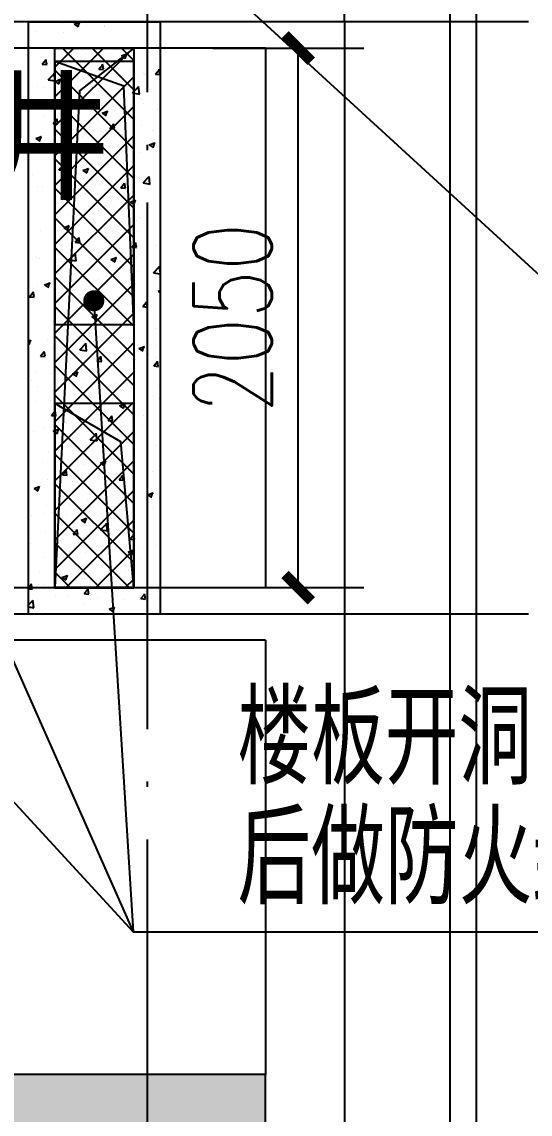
# Model space of a CAD drawing. Extents: x -18502 to 259858, y -468734 to 127958.
# Drawn here: x 76324 to 78256, y -303913 to -299763 of the extents above; entities that cross this region are included whole.
import ezdxf

# ---------------------------------------------------------------- set-up
doc = ezdxf.new("R2010")
doc.units = 0
doc.header["$LTSCALE"] = 1000
doc.linetypes.add('参照-弱电底图$0$DOTE', pattern=[2.42, 2, -0.2, 0.02, -0.2])
doc.layers.get('0').update_dxf_attribs({"linetype": 'CONTINUOUS'})
doc.layers.get('Defpoints').update_dxf_attribs({"linetype": 'CONTINUOUS'})
for name, color, linetype in [('参照-弱电底图$0$COLUMN', 2, 'CONTINUOUS'), ('参照-弱电底图$0$DIM_LEAD', 3, 'CONTINUOUS'), ('参照-弱电底图$0$DOTE', 14, '参照-弱电底图$0$DOTE'), ('参照-弱电底图$0$DQ-电气楼板开洞', 5, 'CONTINUOUS'), ('参照-弱电底图$0$PUB_DIM', 3, 'CONTINUOUS'), ('参照-弱电底图$0$PUB_HATCH', 8, 'CONTINUOUS'), ('参照-弱电底图$0$PUB_TEXT', 7, 'CONTINUOUS'), ('参照-弱电底图$0$RAIL', 163, 'CONTINUOUS'), ('参照-弱电底图$0$WALL', 2, 'CONTINUOUS'), ('参照-弱电底图$0$变配电留洞', 9, 'CONTINUOUS'), ('参照-弱电底图$0$图层1-房间名称', 4, 'CONTINUOUS')]:
    doc.layers.add(name, color=color, linetype=linetype)
doc.styles.add('参照-弱电底图$0$_TCH_DIM', font='SIMPLEX', dxfattribs={"width": 0.8, "bigfont": 'HZTXT.shx'})
doc.styles.add('参照-弱电底图$0$_TCH_DIM_T3', font='SIMPLEX', dxfattribs={"width": 0.705882, "bigfont": 'GBCBIG.shx'})
doc.styles.add('参照-弱电底图$0$AUDIT_D_250910134057-0', font='simhei.ttf', dxfattribs={"width": 0.8})
doc.dimstyles.new('参照-弱电底图$0$_TCH_ARCH&&100', dxfattribs={"dimtxt": 297.5, "dimasz": 100, "dimexe": 250, "dimexo": 300, "dimgap": 100, "dimtad": 1, "dimdec": 0, "dimzin": 0, "dimdsep": 46, "dimtxsty": '参照-弱电底图$0$_TCH_DIM_T3', "dimblk": '参照-弱电底图$0$_ArchTick', "dimcen": 0.09, "dimclrt": 7, "dimazin": 2, "dimtfac": 1, "dimtdec": 0, "dimtix": 1, "dimtmove": 2, "dimatfit": 3, "dimfxl": 1, "dimtolj": 1, "dimtzin": 0, "dimarcsym": 0})

# ---------------------------------------------------------------- blocks, each defined once
blk = doc.blocks.new('参照-弱电底图$0$_ArchTick')
at = {"color": 0, "linetype": 'ByBlock', "const_width": 0.4}
blk.add_lwpolyline([(-0.5, -0.5), (0.5, 0.5)], dxfattribs=at)
blk = doc.blocks.new('*D81')
at = {"layer": 'Defpoints', "color": 0, "transparency": 16777216}
for p in [(-1018258.5, -702470.4), (-1018558.5, -702975.6), (-1018258.5, -702975.6)]:
    blk.add_point(p, dxfattribs=at)
at = {"layer": '参照-弱电底图$0$PUB_DIM', "color": 0, "lineweight": -2, "transparency": 16777216}
for p, q in [((-1018558.5, -702675.6), (-1018558.5, -702220.4)), ((-1018258.5, -702675.6), (-1018258.5, -702220.4)), ((-1018558.5, -702470.4), (-1018658.5, -702470.4)), ((-1018558.5, -702470.4), (-1018258.5, -702470.4)), ((-1018258.5, -702470.4), (-1018158.5, -702470.4))]:
    blk.add_line(p, q, dxfattribs=at)
at = {"layer": '参照-弱电底图$0$PUB_DIM', "color": 0, "lineweight": -2, "transparency": 16777216, "xscale": 100, "yscale": 100, "zscale": 100}
blk.add_blockref('参照-弱电底图$0$_ArchTick', (-1018558.5, -702470.4), dxfattribs=at)
at = {"layer": '参照-弱电底图$0$PUB_DIM', "color": 0, "lineweight": -2, "transparency": 16777216, "xscale": 100, "yscale": 100, "zscale": 100, "rotation": 180}
blk.add_blockref('参照-弱电底图$0$_ArchTick', (-1018258.5, -702470.4), dxfattribs=at)
at = {"layer": '参照-弱电底图$0$PUB_DIM', "color": 7, "transparency": 16777216, "insert": (-1018408.5, -702221.6), "char_height": 297.5, "attachment_point": 5, "style": '参照-弱电底图$0$_TCH_DIM_T3'}
blk.add_mtext('\\A1;300', dxfattribs=at)
blk = doc.blocks.new('*D82')
at = {"layer": 'Defpoints', "color": 0, "transparency": 16777216}
for p in [(-1018258.5, -702975.6), (-1017634.2, -702975.6), (-1018258.5, -705025.6)]:
    blk.add_point(p, dxfattribs=at)
at = {"layer": '参照-弱电底图$0$PUB_DIM', "color": 0, "lineweight": -2, "transparency": 16777216}
for p, q in [((-1017958.5, -702975.6), (-1017384.2, -702975.6)), ((-1017634.2, -705025.6), (-1017634.2, -702975.6)), ((-1017958.5, -705025.6), (-1017384.2, -705025.6))]:
    blk.add_line(p, q, dxfattribs=at)
at = {"layer": '参照-弱电底图$0$PUB_DIM', "color": 0, "lineweight": -2, "transparency": 16777216, "xscale": 100, "yscale": 100, "zscale": 100}
for p, rotation in [((-1017634.2, -702975.6), 90), ((-1017634.2, -705025.6), 270)]:
    blk.add_blockref('参照-弱电底图$0$_ArchTick', p, dxfattribs=dict(at, rotation=rotation))
at = {"layer": '参照-弱电底图$0$PUB_DIM', "color": 7, "transparency": 16777216, "insert": (-1017883, -704000.6), "char_height": 297.5, "attachment_point": 5, "rotation": 90, "style": '参照-弱电底图$0$_TCH_DIM_T3'}
blk.add_mtext('\\A1;2050', dxfattribs=at)
blk = doc.blocks.new('参照-弱电底图$0$_FZH')
at = {"color": 0}
blk.add_lwpolyline([(-0.5, -0.5), (0.5, -0.5), (0.5, 0.5), (-0.5, 0.5)], close=True, dxfattribs=at)
at = {"layer": '参照-弱电底图$0$PUB_HATCH', "color": 0}
blk.add_solid([(-0.5, -0.5), (0.5, -0.5), (-0.5, 0.5), (0.5, 0.5)], dxfattribs=at)
blk = doc.blocks.new('参照-弱电底图$0$柴发洞口916')
at = {"layer": '参照-弱电底图$0$DQ-电气楼板开洞'}
h = blk.add_hatch(dxfattribs=at)
h.set_pattern_fill('ANSI37', color=0, scale=50)
h.set_pattern_definition([(45, (0, 0), (-56.126601, 56.126601), []), (135, (0, 0), (-56.126601, -56.126601), [])])
h.paths.add_polyline_path([(-1020483.5, -702975.6), (-1019683.5, -702975.6), (-1019683.5, -703275.6), (-1020483.5, -703275.6)])
h.paths.add_polyline_path([(-1020483.5, -704725.6), (-1019683.5, -704725.6), (-1019683.5, -705025.6), (-1020483.5, -705025.6)])
h.paths.add_polyline_path([(-1018558.5, -702975.6), (-1018258.5, -702975.6), (-1018258.5, -705025.6), (-1018558.5, -705025.6)])
at = {"layer": '参照-弱电底图$0$DQ-电气楼板开洞', "color": 0}
for p, q in [((-1019683.5, -703125.6), (-1018260.7, -706333.3)), ((-1018410.7, -703935.6), (-1018260.7, -706333.3)), ((-1019683.5, -704787.3), (-1018260.7, -706333.3)), ((-1018260.7, -706333.3), (-1015228.4, -706333.3))]:
    blk.add_line(p, q, dxfattribs=at)
blk.add_lwpolyline([(-1018558.5, -702975.6), (-1018258.5, -702975.6), (-1018258.5, -705025.6), (-1018558.5, -705025.6)], close=True, dxfattribs=at)
blk.add_lwpolyline([(-1018258.5, -702975.6), (-1018465.6, -703138.4), (-1018558.5, -705025.6)], dxfattribs=at)
at = {"layer": '参照-弱电底图$0$DQ-电气楼板开洞', "color": 0, "const_width": 40}
blk.add_lwpolyline([(-1018411.9, -703915.6, 1), (-1018409.4, -703955.6, 1)], format="xyb", close=True, dxfattribs=at)
at = {"layer": '参照-弱电底图$0$PUB_TEXT', "color": 0, "style": '参照-弱电底图$0$_TCH_DIM', "width": 0.8}
for s, p in [('楼板开洞，桥架安装', (-1017864.7, -705773.3)), ('后做防火封堵', (-1017864.7, -706228.3))]:
    blk.add_text(s, height=350, dxfattribs=at).set_placement(p)
at = {"layer": '参照-弱电底图$0$PUB_DIM', "color": 0}
for p1, distance, picture, middle in [((-1018558.5, -702975.6), 505.3, '*D81', (-1018408.5, -702221.6)), ((-1018258.5, -705025.6), -624.3, '*D82', (-1017883, -704000.6))]:
    dim = blk.add_aligned_dim(p1=p1, p2=(-1018258.5, -702975.6), distance=distance, dimstyle='参照-弱电底图$0$_TCH_ARCH&&100', dxfattribs=at)
    dim.commit()
    dim.dimension.update_dxf_attribs({"geometry": picture, "text_midpoint": middle})

msp = doc.modelspace()

# ---------------------------------------------------------------- linework, layer by layer
at = {"layer": '参照-弱电底图$0$DIM_LEAD', "color": 8}
msp.add_line((76698, -299264.2), (78681.8, -301084.3), dxfattribs=at)
at = {"layer": '参照-弱电底图$0$DOTE', "color": 8}
for p, q in [((76800, -247209.7), (76800, -308731.8)), ((78250, -299762.7), (72000, -299762.7)), ((78250, -302012.7), (72000, -302012.7))]:
    msp.add_line(p, q, dxfattribs=at)
at = {"layer": '参照-弱电底图$0$DQ-电气楼板开洞', "color": 0, "linetype": 'Continuous'}
for p, q in [((76477.2, -299768.3), (76477.2, -299768.3)), ((76523.6, -299771.4), (76544.7, -299763.4)), ((76523.6, -299771.4), (76538.6, -299781.5)), ((76538, -299780.7), (76544.1, -299762.7)), ((76569.2, -299776.1), (76569.2, -299776.1)), ((76637.3, -299775.1), (76637.3, -299775.1)), ((76639.9, -299780), (76639.9, -299780)), ((76644.3, -299766.2), (76644.3, -299766.2)), ((76797.5, -299781.8), (76797.5, -299781.8)), ((76379.7, -299801), (76379.7, -299801)), ((76484.1, -299802.5), (76484.1, -299802.5)), ((76790.3, -299858.7), (76790.3, -299858.7)), ((76837.7, -299853.5), (76837.7, -299853.5)), ((76354.2, -299880.5), (76354.2, -299880.5)), ((76402.2, -299923.2), (76416.6, -299906)), ((76419.6, -299924), (76416.1, -299905.2)), ((76480.4, -299902.3), (76480.4, -299902.3)), ((76490.2, -299894.4), (76490.2, -299894.4)), ((76514.4, -299887.3), (76514.4, -299887.3)), ((76565.3, -299884.5), (76565.3, -299884.5)), ((76636.3, -299879.8), (76636.3, -299879.8)), ((76662.8, -299883.5), (76662.8, -299883.5)), ((76674.5, -299894), (76674.5, -299894)), ((76679, -299869.5), (76679, -299869.5)), ((76702.7, -299892.2), (76723.7, -299884.2)), ((76702.7, -299892.2), (76717.6, -299902.3)), ((76717.1, -299901.5), (76723.2, -299883.4)), ((76834.7, -299900.8), (76834.7, -299900.8)), ((76402.2, -299923.2), (76420.1, -299924.8)), ((76487.8, -299913.5), (76487.8, -299913.5)), ((76617.4, -299942.1), (76631.8, -299924.8)), ((76617.4, -299942.1), (76635.3, -299943.6)), ((76634.8, -299942.8), (76631.3, -299924)), ((76734.7, -299949.4), (76734.7, -299949.4)), ((76832.5, -299960.9), (76847, -299943.6)), ((76849.9, -299961.6), (76846.5, -299942.8)), ((76425, -299983.2), (76448.4, -299958.9)), ((76425, -299983.2), (76451.7, -299987.4)), ((76451.2, -299986.6), (76447.9, -299958.1)), ((76450.6, -299989), (76465.6, -299999.1)), ((76450.6, -299989), (76471.7, -299980.9)), ((76465, -299998.3), (76471.1, -299980.1)), ((76559.7, -299979.4), (76559.7, -299979.4)), ((76600, -299987.9), (76600, -299987.9)), ((76632.6, -299979.7), (76632.6, -299979.7)), ((76786.6, -299958.6), (76786.6, -299958.6)), ((76789.5, -299962.9), (76789.5, -299962.9)), ((76832.5, -299960.9), (76850, -299962.4)), ((76384.7, -300009.4), (76384.7, -300009.4)), ((76411.3, -300012.7), (76411.3, -300012.7)), ((76476.8, -300002.2), (76476.8, -300002.2)), ((76486.4, -300002.8), (76486.4, -300002.8)), ((76745.2, -300032.9), (76768.6, -300008.5)), ((76745.2, -300032.9), (76771.9, -300037)), ((76771.4, -300036.3), (76768, -300007.8)), ((76359.1, -300074.1), (76359.1, -300074.1)), ((76456, -300040.6), (76456, -300040.6)), ((76616.1, -300047.3), (76616.1, -300047.3)), ((76776.3, -300054.1), (76776.3, -300054.1)), ((76783, -300058.4), (76783, -300058.4)), ((76785.7, -300071.4), (76785.7, -300071.4)), ((76849.2, -300054.3), (76849.2, -300054.3)), ((76473.2, -300102.1), (76473.2, -300102.1)), ((76499.3, -300114.4), (76499.3, -300114.4)), ((76519.2, -300080.9), (76519.2, -300080.9)), ((76521.1, -300106.2), (76521.1, -300106.2)), ((76629, -300079.6), (76629, -300079.6)), ((76629.7, -300109.8), (76650.7, -300101.7)), ((76629.7, -300109.8), (76644.6, -300119.8)), ((76644.1, -300119), (76650.2, -300100.9)), ((76674.3, -300084.4), (76674.3, -300084.4)), ((76679.4, -300087.6), (76679.4, -300087.6)), ((76710.6, -300081.3), (76710.6, -300081.3)), ((76839.5, -300094.4), (76839.5, -300094.4)), ((76407.5, -300121.2), (76407.5, -300121.2)), ((76443.8, -300148.9), (76458.3, -300131.7)), ((76443.8, -300148.9), (76461.7, -300150.5)), ((76461.2, -300149.7), (76457.7, -300130.8)), ((76659, -300167.7), (76673.5, -300150.5)), ((76676.4, -300168.5), (76672.9, -300149.7)), ((76779.4, -300158.3), (76779.4, -300158.3)), ((76377.7, -300206.5), (76398.7, -300198.5)), ((76392, -300215.8), (76398.1, -300197.7)), ((76396.3, -300193.1), (76396.3, -300193.1)), ((76556.4, -300199.8), (76556.4, -300199.8)), ((76625.3, -300179.4), (76625.3, -300179.4)), ((76631.7, -300199.6), (76631.7, -300199.6)), ((76659, -300167.7), (76676.9, -300169.3)), ((76706.8, -300189.7), (76706.8, -300189.7)), ((76820.4, -300174.7), (76820.4, -300174.7)), ((76377.7, -300206.5), (76392.6, -300216.6)), ((76442.2, -300224.5), (76442.2, -300224.5)), ((76469.5, -300201.9), (76469.5, -300201.9)), ((76716.6, -300206.6), (76716.6, -300206.6)), ((76808.8, -300230.6), (76829.8, -300222.5)), ((76808.8, -300230.6), (76823.7, -300240.6)), ((76823.2, -300239.8), (76829.3, -300221.7)), ((76836.8, -300233.3), (76836.8, -300233.3)), ((76621.7, -300279.3), (76621.7, -300279.3)), ((76661.9, -300263.4), (76661.9, -300263.4)), ((76775.7, -300258.2), (76775.7, -300258.2)), ((76464.8, -300325.1), (76488.2, -300300.8)), ((76464.8, -300325.1), (76491.5, -300329.3)), ((76465.9, -300301.8), (76465.9, -300301.8)), ((76486.9, -300293.4), (76486.9, -300293.4)), ((76491, -300328.5), (76487.6, -300300)), ((76552.7, -300317.9), (76552.7, -300317.9)), ((76556.7, -300327.3), (76577.7, -300319.3)), ((76571.1, -300336.6), (76577.2, -300318.5)), ((76627.9, -300308), (76627.9, -300308)), ((76741.5, -300293.1), (76741.5, -300293.1)), ((76363.3, -300342.8), (76363.3, -300342.8)), ((76485.4, -300374.5), (76499.9, -300357.3)), ((76498, -300353.1), (76498, -300353.1)), ((76502.8, -300375.3), (76499.4, -300356.5)), ((76556.7, -300327.3), (76571.6, -300337.4)), ((76558.8, -300359.3), (76558.8, -300359.3)), ((76658.1, -300359.9), (76658.1, -300359.9)), ((76733.8, -300329.2), (76733.8, -300329.2)), ((76772.1, -300358), (76772.1, -300358)), ((76785, -300374.8), (76808.4, -300350.4)), ((76811.1, -300378.2), (76807.8, -300349.7)), ((76818.3, -300366.7), (76818.3, -300366.7)), ((76383.9, -300389.3), (76383.9, -300389.3)), ((76401.1, -300386.7), (76401.1, -300386.7)), ((76462.2, -300401.7), (76462.2, -300401.7)), ((76485.4, -300374.5), (76503.4, -300376.1)), ((76561.3, -300393.4), (76561.3, -300393.4)), ((76618, -300379.2), (76618, -300379.2)), ((76700.6, -300393.4), (76715.1, -300376.1)), ((76700.6, -300393.4), (76718.5, -300394.9)), ((76718, -300394.1), (76714.5, -300375.3)), ((76721.4, -300400.2), (76721.4, -300400.2)), ((76785, -300374.8), (76811.7, -300378.9)), ((76473.8, -300436.2), (76473.8, -300436.2)), ((76548.9, -300426.3), (76548.9, -300426.3)), ((76662.5, -300411.4), (76662.5, -300411.4)), ((76735.8, -300448.1), (76756.8, -300440)), ((76735.8, -300448.1), (76750.7, -300458.2)), ((76750.2, -300457.4), (76756.3, -300439.2)), ((76848.3, -300434.2), (76848.3, -300434.2)), ((76614.4, -300479), (76614.4, -300479)), ((76673.4, -300464.3), (76673.4, -300464.3)), ((76768.4, -300457.9), (76768.4, -300457.9)), ((76438.3, -300505.6), (76438.3, -300505.6)), ((76458.6, -300501.5), (76458.6, -300501.5)), ((76498.4, -300494.3), (76498.4, -300494.3)), ((76583.6, -300529.7), (76583.6, -300529.7)), ((76598.5, -300512.4), (76598.5, -300512.4)), ((76758.6, -300519.2), (76758.6, -300519.2)), ((76773.1, -300504.8), (76773.1, -300504.8)), ((76848.2, -300494.9), (76848.2, -300494.9)), ((76394.9, -300554.5), (76394.9, -300554.5)), ((76470, -300544.7), (76470, -300544.7)), ((76483.7, -300544.9), (76504.7, -300536.8)), ((76483.7, -300544.9), (76498.7, -300554.9)), ((76498.1, -300554.1), (76504.2, -300536)), ((76764.8, -300557.8), (76764.8, -300557.8)), ((76454.9, -300601.4), (76454.9, -300601.4)), ((76527.1, -300600.2), (76541.5, -300583)), ((76527.1, -300600.2), (76545, -300601.8)), ((76544.5, -300601), (76541, -300582.2)), ((76610.7, -300578.9), (76610.7, -300578.9)), ((76742.2, -300619), (76756.7, -300601.8)), ((76759.6, -300619.8), (76756.2, -300601)), ((76769.3, -300613.2), (76769.3, -300613.2)), ((76836, -300613.2), (76836, -300613.2)), ((76504.6, -300667), (76528, -300642.7)), ((76504.7, -300648), (76504.7, -300648)), ((76530.7, -300670.4), (76527.4, -300641.9)), ((76661, -300643.3), (76661, -300643.3)), ((76677.2, -300674.9), (76683.3, -300656.8)), ((76694.2, -300623.1), (76694.2, -300623.1)), ((76742.2, -300619), (76760.2, -300620.6)), ((76379.9, -300658.9), (76379.9, -300658.9)), ((76391.1, -300663), (76391.1, -300663)), ((76486, -300673.3), (76486, -300673.3)), ((76504.6, -300667), (76531.3, -300671.1)), ((76540, -300665.7), (76540, -300665.7)), ((76607.1, -300678.8), (76607.1, -300678.8)), ((76662.8, -300665.7), (76683.8, -300657.6)), ((76662.8, -300665.7), (76677.7, -300675.7)), ((76700.2, -300672.5), (76700.2, -300672.5)), ((76761.1, -300657.7), (76761.1, -300657.7)), ((76824.8, -300716.7), (76848.1, -300692.3)), ((76850, -300712.3), (76847.6, -300691.6)), ((76443.1, -300699.2), (76443.1, -300699.2)), ((76451.3, -300701.3), (76451.3, -300701.3)), ((76557.9, -300739.2), (76557.9, -300739.2)), ((76603.3, -300706), (76603.3, -300706)), ((76690.4, -300731.5), (76690.4, -300731.5)), ((76732.9, -300709.1), (76732.9, -300709.1)), ((76763.4, -300712.7), (76763.4, -300712.7)), ((76804, -300716.6), (76804, -300716.6)), ((76824.8, -300716.7), (76850, -300720.6)), ((76383, -300769.2), (76383, -300769.2)), ((76410.7, -300762.4), (76431.7, -300754.3)), ((76410.7, -300762.4), (76425.7, -300772.5)), ((76425.1, -300771.7), (76431.2, -300753.6)), ((76425.8, -300766.3), (76425.8, -300766.3)), ((76603.4, -300778.6), (76603.4, -300778.6)), ((76615.3, -300741.4), (76615.3, -300741.4)), ((76757.5, -300757.5), (76757.5, -300757.5)), ((76353.5, -300807), (76368, -300789.8)), ((76353.5, -300807), (76371.4, -300808.6)), ((76370.9, -300807.8), (76367.4, -300789)), ((76447.6, -300801.1), (76447.6, -300801.1)), ((76480.4, -300818.2), (76480.4, -300818.2)), ((76568.7, -300825.9), (76583.2, -300808.6)), ((76586.1, -300826.6), (76582.6, -300807.8)), ((76841.9, -300786.4), (76850, -300783.3)), ((76841.9, -300786.4), (76850, -300791.9)), ((76847.5, -300814.1), (76847.5, -300814.1)), ((76536.3, -300859.7), (76536.3, -300859.7)), ((76568.7, -300825.9), (76586.6, -300827.4)), ((76611.4, -300849.8), (76611.4, -300849.8)), ((76640.5, -300824.9), (76640.5, -300824.9)), ((76672.5, -300844.2), (76672.5, -300844.2)), ((76725.1, -300834.9), (76725.1, -300834.9)), ((76753.8, -300857.4), (76753.8, -300857.4)), ((76783.9, -300844.7), (76798.3, -300827.5)), ((76783.9, -300844.7), (76801.8, -300846.3)), ((76801.3, -300845.5), (76797.8, -300826.6)), ((76800.6, -300831.7), (76800.6, -300831.7)), ((76444, -300901), (76444, -300901)), ((76497.6, -300874.2), (76497.6, -300874.2)), ((76589.8, -300883.2), (76610.8, -300875.1)), ((76589.8, -300883.2), (76604.7, -300893.3)), ((76599.8, -300878.5), (76599.8, -300878.5)), ((76604.2, -300892.5), (76610.3, -300874.3)), ((76835.6, -300928.3), (76835.6, -300928.3)), ((76350, -300975.3), (76358.7, -300971.9)), ((76350, -300988.2), (76352.7, -300990)), ((76352.1, -300989.2), (76358.2, -300971.1)), ((76421.9, -300971.5), (76421.9, -300971.5)), ((76457.4, -300978), (76457.4, -300978)), ((76532.5, -300968.2), (76532.5, -300968.2)), ((76544.4, -301008.9), (76567.7, -300984.5)), ((76570.5, -301012.3), (76567.2, -300983.8)), ((76582.1, -300978.2), (76582.1, -300978.2)), ((76596.1, -300978.4), (76596.1, -300978.4)), ((76646.1, -300953.2), (76646.1, -300953.2)), ((76742.2, -300985), (76742.2, -300985)), ((76750.2, -300957.3), (76750.2, -300957.3)), ((76395.1, -301032.7), (76409.6, -301015.5)), ((76412.5, -301033.5), (76409.1, -301014.7)), ((76440.3, -301000.9), (76440.3, -301000.9)), ((76485.2, -301011.8), (76485.2, -301011.8)), ((76544.4, -301008.9), (76571, -301013)), ((76645.3, -301018.5), (76645.3, -301018.5)), ((76660.1, -301023.1), (76660.1, -301023.1)), ((76768.9, -301004), (76789.9, -300995.9)), ((76768.9, -301004), (76783.8, -301014)), ((76783.3, -301013.3), (76789.3, -300995.1)), ((76805.5, -301025.3), (76805.5, -301025.3)), ((76835.1, -300993.1), (76835.1, -300993.1)), ((76395.1, -301032.7), (76413.1, -301034.3)), ((76485.2, -301053.2), (76485.2, -301053.2)), ((76567.2, -301071.5), (76567.2, -301071.5)), ((76610.3, -301051.5), (76624.8, -301034.3)), ((76610.3, -301051.5), (76628.2, -301053.1)), ((76627.7, -301052.3), (76624.2, -301033.5)), ((76746.5, -301057.1), (76746.5, -301057.1)), ((76756.7, -301046.6), (76756.7, -301046.6)), ((76825.5, -301070.3), (76840, -301053.1)), ((76825.5, -301070.3), (76843.4, -301071.9)), ((76831.8, -301036.7), (76831.8, -301036.7)), ((76842.9, -301071.1), (76839.4, -301052.3)), ((76378.5, -301096.4), (76378.5, -301096.4)), ((76436.7, -301100.7), (76436.7, -301100.7)), ((76453.6, -301086.5), (76453.6, -301086.5)), ((76516.8, -301100.7), (76537.8, -301092.7)), ((76516.8, -301100.7), (76531.7, -301110.8)), ((76531.2, -301110), (76537.3, -301091.9)), ((76592.5, -301078.2), (76592.5, -301078.2)), ((76732, -301089), (76732, -301089)), ((76362.3, -301124), (76362.3, -301124)), ((76382.1, -301149.1), (76382.1, -301149.1)), ((76522.4, -301130.7), (76522.4, -301130.7)), ((76557, -301119.1), (76557, -301119.1)), ((76682.5, -301137.5), (76682.5, -301137.5)), ((76752.9, -301155), (76752.9, -301155)), ((76842.7, -301144.3), (76842.7, -301144.3)), ((76488.3, -301189.9), (76488.3, -301189.9)), ((76588.8, -301178.1), (76588.8, -301178.1)), ((76677.8, -301164.9), (76677.8, -301164.9)), ((76742.9, -301157), (76742.9, -301157)), ((76846.6, -301194), (76846.6, -301194)), ((76374.7, -301204.8), (76374.7, -301204.8)), ((76433, -301200.6), (76433, -301200.6)), ((76671.6, -301224), (76671.6, -301224)), ((76695.9, -301221.5), (76716.9, -301213.5)), ((76695.9, -301221.5), (76710.8, -301231.6)), ((76710.3, -301230.8), (76716.4, -301212.7)), ((76436.8, -301258.4), (76451.2, -301241.1)), ((76436.8, -301258.4), (76454.7, -301259.9)), ((76454.2, -301259.1), (76450.7, -301240.3)), ((76496.7, -301254.1), (76496.7, -301254.1)), ((76585.2, -301278), (76585.2, -301278)), ((76651.9, -301277.2), (76666.4, -301259.9)), ((76651.9, -301277.2), (76669.9, -301278.7)), ((76669.3, -301277.9), (76665.9, -301259.1)), ((76673.9, -301273.3), (76673.9, -301273.3)), ((76739.2, -301256.9), (76739.2, -301256.9)), ((76787.6, -301258.4), (76787.6, -301258.4)), ((76367.1, -301317.6), (76367.1, -301317.6)), ((76409.4, -301308.2), (76409.4, -301308.2)), ((76429.4, -301300.5), (76429.4, -301300.5)), ((76443.8, -301318.3), (76464.8, -301310.2)), ((76443.8, -301318.3), (76458.7, -301328.4)), ((76458.2, -301327.6), (76464.3, -301309.4)), ((76464, -301284), (76464, -301284)), ((76598.8, -301283.2), (76598.8, -301283.2)), ((76624.1, -301290.8), (76624.1, -301290.8)), ((76784.3, -301297.6), (76784.3, -301297.6)), ((76527.2, -301324.3), (76527.2, -301324.3)), ((76584.1, -301350.8), (76607.5, -301326.4)), ((76584.1, -301350.8), (76610.8, -301354.9)), ((76610.3, -301354.2), (76607, -301325.7)), ((76687.4, -301331.1), (76687.4, -301331.1)), ((76735.6, -301356.7), (76735.6, -301356.7)), ((76847.5, -301337.9), (76847.5, -301337.9)), ((76425.7, -301400.3), (76425.7, -301400.3)), ((76519.9, -301401.6), (76519.9, -301401.6)), ((76581.5, -301377.9), (76581.5, -301377.9)), ((76595, -301391.7), (76595, -301391.7)), ((76659.2, -301403), (76659.2, -301403)), ((76708.6, -301376.7), (76708.6, -301376.7)), ((76834.2, -301373), (76834.2, -301373)), ((76404.3, -301436.5), (76404.3, -301436.5)), ((76484.3, -301433.1), (76484.3, -301433.1)), ((76564.4, -301443.3), (76564.4, -301443.3)), ((76622.9, -301439.1), (76643.9, -301431)), ((76622.9, -301439.1), (76637.8, -301449.1)), ((76637.3, -301448.3), (76643.4, -301430.2)), ((76478.4, -301484), (76492.8, -301466.8)), ((76478.4, -301484), (76496.3, -301485.6)), ((76495.8, -301484.8), (76492.3, -301466)), ((76577.9, -301477.7), (76577.9, -301477.7)), ((76693.6, -301502.8), (76708, -301485.6)), ((76711, -301503.6), (76707.5, -301484.8)), ((76724.6, -301450.1), (76724.6, -301450.1)), ((76731.1, -301468.9), (76731.1, -301468.9)), ((76731.9, -301456.6), (76731.9, -301456.6)), ((76819.2, -301470.1), (76819.2, -301470.1)), ((76370.8, -301535.8), (76391.8, -301527.8)), ((76385.2, -301545.1), (76391.3, -301527)), ((76422.1, -301500.2), (76422.1, -301500.2)), ((76441, -301519.9), (76441, -301519.9)), ((76516.1, -301510), (76516.1, -301510)), ((76556.2, -301498.9), (76556.2, -301498.9)), ((76629.7, -301495), (76629.7, -301495)), ((76693.6, -301502.8), (76711.5, -301504.4)), ((76370.8, -301535.8), (76385.7, -301545.9)), ((76381.2, -301529), (76381.2, -301529)), ((76728.3, -301556.5), (76728.3, -301556.5)), ((76802, -301559.9), (76823, -301551.8)), ((76802, -301559.9), (76816.9, -301569.9)), ((76816.3, -301569.1), (76822.4, -301551)), ((76418.4, -301600.1), (76418.4, -301600.1)), ((76506, -301596.6), (76506, -301596.6)), ((76574.2, -301577.6), (76574.2, -301577.6)), ((76666.2, -301603.4), (76666.2, -301603.4)), ((76670.7, -301603.9), (76670.7, -301603.9)), ((76740.3, -301588.4), (76740.3, -301588.4)), ((76815.4, -301578.5), (76815.4, -301578.5)), ((76826.3, -301610.1), (76826.3, -301610.1)), ((76845.7, -301573.9), (76845.7, -301573.9)), ((76362.1, -301638.2), (76362.1, -301638.2)), ((76409.1, -301630.1), (76409.1, -301630.1)), ((76437.2, -301628.3), (76437.2, -301628.3)), ((76495.8, -301634), (76495.8, -301634)), ((76549.9, -301656.6), (76570.9, -301648.6)), ((76550.8, -301613.4), (76550.8, -301613.4)), ((76564.3, -301665.9), (76570.4, -301647.8)), ((76569.3, -301636.9), (76569.3, -301636.9)), ((76729.4, -301643.7), (76729.4, -301643.7)), ((76520, -301709.7), (76534.5, -301692.4)), ((76537.4, -301710.4), (76533.9, -301691.6)), ((76549.9, -301656.6), (76564.8, -301666.7)), ((76570.6, -301677.5), (76570.6, -301677.5)), ((76623.9, -301692.7), (76647.3, -301668.3)), ((76623.9, -301692.7), (76650.6, -301696.8)), ((76650.1, -301696.1), (76646.7, -301667.6)), ((76724.6, -301656.3), (76724.6, -301656.3)), ((76414.8, -301699.9), (76414.8, -301699.9)), ((76471.9, -301731.7), (76471.9, -301731.7)), ((76520, -301709.7), (76537.9, -301711.2)), ((76661.3, -301706.7), (76661.3, -301706.7)), ((76735.2, -301728.5), (76749.7, -301711.3)), ((76735.2, -301728.5), (76753.1, -301730.1)), ((76736.4, -301696.8), (76736.4, -301696.8)), ((76752.6, -301729.3), (76749.1, -301710.5)), ((76358.3, -301746.6), (76358.3, -301746.6)), ((76446.3, -301749.1), (76446.3, -301749.1)), ((76567, -301777.3), (76567, -301777.3)), ((76606.5, -301755.9), (76606.5, -301755.9)), ((76721, -301756.2), (76721, -301756.2)), ((76729, -301777.4), (76750, -301769.3)), ((76729, -301777.4), (76743.9, -301787.5)), ((76743.4, -301786.7), (76749.4, -301768.5)), ((76766.6, -301762.6), (76766.6, -301762.6)), ((76833.3, -301752.9), (76833.3, -301752.9)), ((76411.1, -301799.8), (76411.1, -301799.8)), ((76483.4, -301813), (76483.4, -301813)), ((76657.5, -301815.2), (76657.5, -301815.2)), ((76658.4, -301782.9), (76658.4, -301782.9)), ((76771.1, -301800.2), (76771.1, -301800.2)), ((76393, -301850), (76393, -301850)), ((76582.4, -301825.1), (76582.4, -301825.1)), ((76717.3, -301856.1), (76717.3, -301856.1)), ((76730.2, -301848.8), (76730.2, -301848.8)), ((76350, -301912.3), (76360.9, -301899.3)), ((76363.8, -301917.3), (76360.4, -301898.5)), ((76407.5, -301899.7), (76407.5, -301899.7)), ((76476.9, -301874.2), (76497.9, -301866.1)), ((76476.9, -301874.2), (76491.8, -301884.2)), ((76491.3, -301883.4), (76497.4, -301865.3)), ((76555.3, -301878.8), (76555.3, -301878.8)), ((76563.3, -301877.2), (76563.3, -301877.2)), ((76350, -301916.8), (76364.4, -301918.1)), ((76380.3, -301908.9), (76380.3, -301908.9)), ((76387.9, -301902.4), (76387.9, -301902.4)), ((76451.2, -301942.7), (76451.2, -301942.7)), ((76503.5, -301943.4), (76503.5, -301943.4)), ((76548.1, -301909.2), (76548.1, -301909.2)), ((76561.6, -301935.3), (76576.1, -301918.1)), ((76561.6, -301935.3), (76579.6, -301936.9)), ((76579, -301936.1), (76575.6, -301917.3)), ((76578.6, -301933.5), (76578.6, -301933.5)), ((76692.2, -301918.5), (76692.2, -301918.5)), ((76708.2, -301915.9), (76708.2, -301915.9)), ((76776.8, -301954.1), (76791.3, -301936.9)), ((76794.2, -301954.9), (76790.7, -301936.1)), ((76350, -301978.2), (76366.9, -301960.6)), ((76369.7, -301988.3), (76366.3, -301959.8)), ((76559.7, -301977.1), (76559.7, -301977.1)), ((76611.3, -301949.4), (76611.3, -301949.4)), ((76669.9, -301983.8), (76669.9, -301983.8)), ((76713.7, -301955.9), (76713.7, -301955.9)), ((76771.5, -301956.2), (76771.5, -301956.2)), ((76776.8, -301954.1), (76794.7, -301955.7)), ((76844.8, -301953.8), (76844.8, -301953.8)), ((76350, -301985.9), (76370.2, -301989.1)), ((76403.8, -301999.6), (76403.8, -301999.6)), ((76656, -301994.9), (76677, -301986.9)), ((76656, -301994.9), (76670.9, -302005)), ((76670.4, -302004.2), (76676.4, -301986.1)), ((76684.7, -302012.7), (76687.1, -302010.2)), ((76686.9, -302012.7), (76686.5, -302009.5)), ((76802.8, -302011.9), (76802.8, -302011.9))]:
    msp.add_line(p, q, dxfattribs=at)
at = {"layer": '参照-弱电底图$0$DQ-电气楼板开洞', "color": 0}
msp.add_lwpolyline([(76350, -299762.7), (76850, -299762.7), (76850, -302012.7), (76350, -302012.7)], close=True, dxfattribs=at)
at = {"layer": '参照-弱电底图$0$RAIL', "color": 8}
for points in [[(78050, -279512.7), (78050, -305662.7), (59700, -305662.7), (59700, -305162.7)], [(77950, -279512.7), (77950, -305562.7), (59800, -305562.7), (59800, -305162.7)]]:
    msp.add_lwpolyline(points, dxfattribs=at)
at = {"layer": '参照-弱电底图$0$WALL', "color": 8}
for p, q in [((77550, -299762.7), (77550, -298473)), ((77550, -299762.7), (77550, -302012.7)), ((77250, -299862.7), (73125, -299862.7)), ((77250, -299862.7), (77250, -301912.7)), ((77250, -301912.7), (73125, -301912.7)), ((77550, -302012.7), (77550, -305162.7)), ((77250, -302112.7), (73125, -302112.7)), ((77250, -302112.7), (77250, -303762.7))]:
    msp.add_line(p, q, dxfattribs=at)
at = {"layer": '参照-弱电底图$0$变配电留洞', "color": 8}
for points in [[(76750, -299912.7), (76450, -299912.7), (76450, -300912.7), (76750, -300912.7)], [(76750, -301212.7), (76450, -301212.7), (76450, -301912.7), (76750, -301912.7)]]:
    msp.add_lwpolyline(points, close=True, dxfattribs=at)
for points in [[(76750, -300912.7), (76712.2, -300007.2), (76450, -299912.7)], [(76750, -301912.7), (76700.3, -301358.9), (76450, -301212.7)]]:
    msp.add_lwpolyline(points, dxfattribs=at)

# ---------------------------------------------------------------- block references
at = {"layer": '参照-弱电底图$0$COLUMN', "color": 8, "xscale": 1100, "yscale": 1099.999999883584, "zscale": 1099.999999883584}
msp.add_blockref('参照-弱电底图$0$_FZH', (76700, -304312.7), dxfattribs=at)
at = {"layer": '参照-弱电底图$0$DQ-电气楼板开洞', "color": 8}
msp.add_blockref('参照-弱电底图$0$柴发洞口916', (1095008.5, 403113), dxfattribs=at)

# ---------------------------------------------------------------- texts
at = {"layer": '参照-弱电底图$0$图层1-房间名称', "color": 8, "style": '参照-弱电底图$0$AUDIT_D_250910134057-0'}
msp.add_text('柴发电缆井', height=394.3, dxfattribs=at).set_placement((73975.9, -300396.3))

doc.saveas('drawing.dxf')
